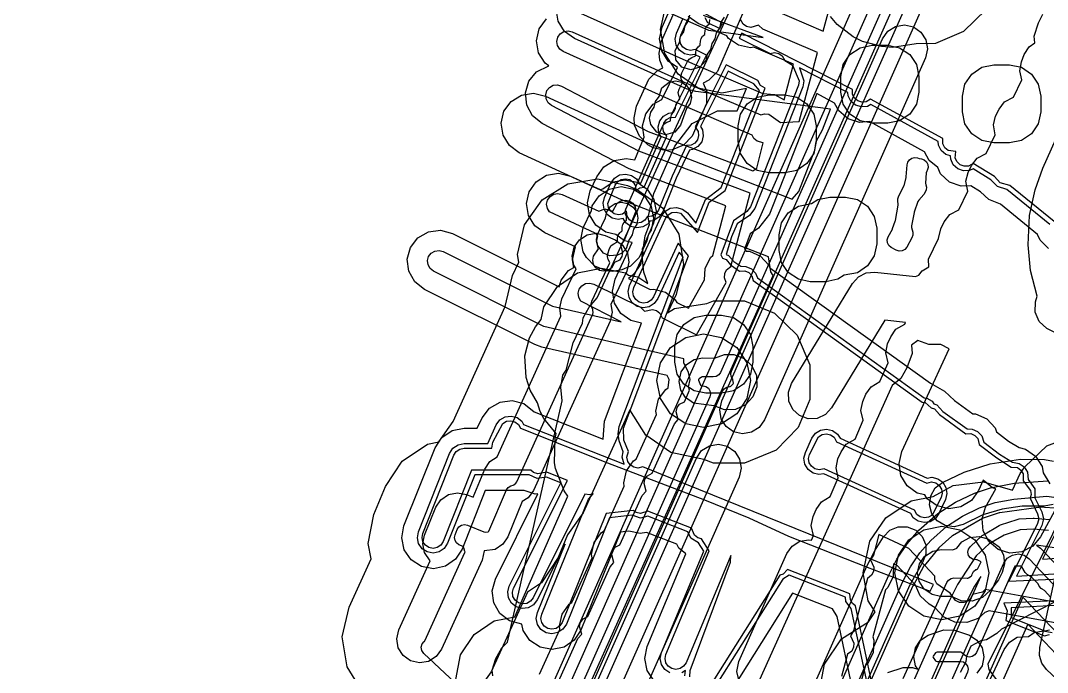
# Model space of a CAD drawing. Header units: metres. Extents: x 3158 to 3711, y 9867 to 11440.
# Drawn here: x 3492.4 to 3558.2, y 11197.4 to 11239.2 of the extents above; entities that cross this region are included whole.
import ezdxf

# ---------------------------------------------------------------- set-up
doc = ezdxf.new("R2010")
doc.units = ezdxf.units.M
for name, color, linetype in [('AI_GREENING_ALLOWED_ZONE', 4, 'Continuous'), ('AI_GREENING_EXCLUSIONS', 1, 'Continuous'), ('AI_GREENING_LAWN', 82, 'Continuous')]:
    doc.layers.add(name, color=color, linetype=linetype)

msp = doc.modelspace()

# ---------------------------------------------------------------- linework, layer by layer
at = {"layer": 'AI_GREENING_ALLOWED_ZONE'}
msp.add_lwpolyline([(3549.153, 11224.674), (3549.029, 11224.528), (3548.858, 11224.439), (3548.667, 11224.421), (3548.483, 11224.477), (3548.169, 11224.643), (3548.017, 11224.767), (3547.924, 11224.94), (3547.905, 11225.135), (3547.962, 11225.322), (3548.236, 11225.83), (3548.25, 11225.863), (3548.421, 11226.333), (3548.432, 11226.373), (3548.613, 11227.351), (3548.614, 11227.435), (3548.587, 11227.605), (3548.586, 11227.756), (3548.631, 11227.901), (3548.987, 11228.636), (3549.003, 11228.68), (3549.122, 11229.124), (3549.13, 11229.173), (3549.176, 11229.942), (3549.221, 11230.12), (3549.326, 11230.27), (3549.479, 11230.372), (3549.658, 11230.412), (3549.839, 11230.384), (3549.959, 11230.343), (3550.091, 11230.324), (3550.273, 11230.262), (3550.418, 11230.134), (3550.504, 11229.962), (3550.519, 11229.769), (3550.459, 11229.586), (3550.438, 11229.547), (3550.407, 11229.442), (3550.366, 11228.768), (3550.379, 11228.673), (3550.384, 11228.658), (3550.412, 11228.506), (3550.391, 11228.353), (3550.356, 11228.232), (3550.248, 11228.04), (3549.92, 11227.674), (3549.871, 11227.591), (3549.634, 11226.92), (3549.624, 11226.883), (3549.467, 11226.029), (3549.469, 11225.929), (3549.539, 11225.625), (3549.546, 11225.442), (3549.487, 11225.268), (3549.153, 11224.674)], close=True, dxfattribs=at)
at = {"layer": 'AI_GREENING_EXCLUSIONS'}
for points in [[(3555.057, 11253.579), (3503.509, 11137.439), (3438.195, 10990.621)], [(3555.97, 11253.172), (3504.422, 11137.032), (3439.109, 10990.216)], [(3462.328, 11052.43), (3511.922, 11163.78), (3521.217, 11184.753), (3520.58, 11184.671), (3519.827, 11184.874), (3519.209, 11185.35), (3518.82, 11186.027), (3518.72, 11186.801), (3518.923, 11187.554), (3520.29, 11190.311), (3520.766, 11190.929), (3521.443, 11191.318), (3522.217, 11191.418), (3522.97, 11191.215), (3523.588, 11190.738), (3523.747, 11190.461), (3550.878, 11251.676)], [(3463.241, 11052.023), (3512.836, 11163.374), (3551.793, 11251.274)], [(3522.647, 11197.203), (3522.614, 11197.564), (3522.845, 11198.31), (3523.231, 11198.988), (3523.584, 11199.355), (3527.093, 11214.811), (3527.01, 11215.707), (3527.142, 11216.476), (3527.336, 11216.784), (3527.797, 11218.529), (3528.392, 11219.79), (3528.433, 11220.15), (3528.811, 11220.833), (3529.334, 11221.421), (3540.915, 11246.539)], [(3522.647, 11197.203), (3522.614, 11197.564), (3522.845, 11198.31), (3523.231, 11198.988), (3523.584, 11199.355), (3527.093, 11214.811), (3527.01, 11215.707), (3527.142, 11216.476), (3527.336, 11216.784), (3527.797, 11218.529), (3528.392, 11219.79), (3528.433, 11220.15), (3528.811, 11220.833), (3529.334, 11221.421), (3540.915, 11246.539)], [(3538.988, 11240.408), (3537.031, 11235.929), (3536.482, 11235.376), (3536.124, 11235.188), (3536.328, 11234.679), (3536.325, 11233.872), (3535.424, 11231.774), (3534.862, 11231.213), (3534.14, 11230.911), (3533.693, 11230.869), (3532.915, 11231.037), (3532.582, 11231.221), (3532.033, 11231.774), (3531.731, 11232.496), (3531.69, 11232.951), (3531.69, 11232.951), (3531.855, 11233.713), (3532.641, 11235.43), (3533.181, 11235.97), (3533.539, 11236.155), (3533.339, 11236.651), (3533.297, 11237.095), (3533.459, 11237.859), (3535.416, 11242.331)], [(3529.525, 11241.691), (3536.462, 11238.57), (3539.965, 11238.108), (3536.137, 11239.512)], [(3540.535, 11239.914), (3543.813, 11238.513), (3544.694, 11241.824)], [(3532.957, 11196.896), (3532.525, 11197.546), (3532.375, 11198.312), (3532.529, 11199.077), (3535.013, 11205.025), (3534.563, 11205.39), (3534.431, 11205.633), (3532.483, 11206.387), (3532.094, 11206.311), (3531.357, 11206.462), (3530.832, 11206.401), (3528.283, 11200.133), (3527.854, 11199.481), (3527.208, 11199.043), (3526.444, 11198.886), (3525.677, 11199.034), (3525.026, 11199.463), (3524.588, 11200.109), (3524.504, 11200.516), (3523.706, 11200.716), (3523.089, 11201.195), (3522.703, 11201.872), (3522.605, 11202.647), (3522.811, 11203.399), (3525.537, 11208.855), (3525.363, 11208.842), (3524.649, 11209.078), (3522.166, 11209.078), (3520.675, 11205.325), (3520.251, 11204.67), (3519.608, 11204.227), (3518.845, 11204.064), (3518.077, 11204.205), (3517.422, 11204.629), (3516.98, 11205.272), (3516.816, 11206.035), (3516.957, 11206.802), (3518.95, 11211.816), (3519.381, 11212.478), (3520.034, 11212.922), (3520.809, 11213.078), (3521.644, 11213.078), (3521.961, 11213.726), (3522.433, 11214.347), (3523.108, 11214.74), (3523.881, 11214.845), (3524.635, 11214.646), (3525.285, 11214.124), (3529.717, 11212.354), (3529.808, 11213.522), (3532.173, 11219.802), (3531.477, 11219.967), (3530.845, 11220.424), (3530.436, 11221.089), (3530.312, 11221.859), (3530.492, 11222.619), (3531.569, 11224.969), (3531.077, 11225.084), (3530.534, 11225.473), (3529.883, 11225.626), (3529.249, 11226.08), (3528.837, 11226.743), (3528.71, 11227.513), (3528.888, 11228.273), (3529.095, 11228.729), (3529.301, 11229.184), (3529.756, 11229.818), (3530.419, 11230.23), (3531.189, 11230.356), (3531.744, 11230.267), (3532.331, 11231.72), (3532.237, 11232.451), (3532.442, 11233.204), (3532.92, 11233.822), (3533.463, 11234.133), (3534.48, 11236.175), (3533.887, 11236.589), (3533.466, 11237.247), (3533.33, 11238.015), (3533.497, 11238.777), (3533.872, 11239.632)], [(3520.271, 11196.971), (3520.575, 11198.554), (3521.443, 11199.851), (3522.74, 11200.719), (3524.06, 11200.981), (3527.447, 11208.717), (3527.226, 11209.055), (3526.671, 11210.479), (3526.605, 11210.845), (3526.632, 11212.41), (3526.7, 11212.722), (3525.909, 11213.699), (3525.677, 11214.135), (3525.51, 11214.692), (3525.035, 11215.498), (3524.776, 11216.311), (3524.703, 11217.707), (3525.004, 11218.868), (3525.38, 11219.572), (3525.75, 11220.025), (3525.913, 11220.848), (3526.781, 11222.145), (3528.078, 11223.013), (3529.609, 11223.317), (3531.14, 11223.013), (3531.339, 11222.879), (3531.942, 11222.76), (3532.569, 11222.34), (3532.327, 11223.069), (3532.219, 11224.115), (3532.394, 11225.402), (3532.682, 11226.124), (3532.602, 11226.596), (3532.95, 11228.117), (3534.309, 11231.151), (3535.408, 11232.596), (3537.033, 11233.407), (3538.302, 11233.413), (3538.899, 11234.835), (3537.314, 11234.531), (3535.79, 11234.867), (3534.51, 11235.761), (3533.67, 11237.076), (3533.397, 11238.613), (3533.733, 11240.137)], [(3523.717, 11185.174), (3540.6, 11222.861), (3540.462, 11223.09), (3540.305, 11224.044), (3530.887, 11227.701), (3524.34, 11230.721), (3523.709, 11231.18), (3523.302, 11231.845), (3523.18, 11232.616), (3523.363, 11233.375), (3523.822, 11234.006), (3524.488, 11234.413), (3525.258, 11234.535), (3526.017, 11234.352), (3532.393, 11231.408), (3541.823, 11227.746), (3542.244, 11228.228), (3543.264, 11230.888), (3543.359, 11231.445), (3543.762, 11232.189), (3544.267, 11233.505), (3535.648, 11234.643), (3535.089, 11234.802), (3527.884, 11238.043), (3527.248, 11238.496), (3526.834, 11239.158), (3526.705, 11239.927)], [(3528.267, 11239.661), (3535.429, 11236.438), (3539.932, 11234.506), (3540.681, 11234.441), (3541.299, 11234.119), (3541.904, 11236.392), (3539.374, 11237.487), (3539.153, 11237.446), (3538.389, 11237.607), (3537.746, 11238.048), (3537.635, 11238.218), (3535.799, 11239.004), (3535.156, 11239.446)], [(3537.465, 11239.397), (3537.258, 11239.094), (3537.169, 11238.708), (3536.962, 11238.405), (3536.874, 11238.019), (3536.666, 11237.716), (3536.578, 11237.329), (3536.37, 11237.027), (3536.282, 11236.64), (3535.911, 11236.197), (3535.324, 11236.023), (3534.749, 11236.205), (3534.37, 11236.678), (3534.319, 11237.276), (3534.595, 11237.784), (3534.677, 11238.162), (3534.891, 11238.473), (3534.891, 11238.473), (3534.973, 11238.851), (3535.187, 11239.162), (3535.269, 11239.54)], [(3536.236, 11239.376), (3536.398, 11239.063), (3537.178, 11238.676), (3537.349, 11239.02), (3535.822, 11239.859)], [(3538.507, 11196.523), (3538.284, 11197.483), (3538.412, 11198.117), (3541.476, 11205.028), (3541.813, 11205.507), (3542.307, 11205.82), (3542.884, 11205.92), (3543.048, 11205.883), (3543.184, 11206.199), (3543.039, 11206.836), (3543.162, 11207.408), (3543.36, 11207.867), (3543.692, 11208.349), (3544.255, 11208.68), (3544.775, 11209.886), (3544.63, 11210.523), (3544.752, 11211.096), (3544.95, 11211.555), (3545.283, 11212.037), (3545.846, 11212.368), (3546.366, 11213.574), (3546.221, 11214.211), (3546.343, 11214.783), (3546.541, 11215.242), (3546.873, 11215.724), (3547.436, 11216.055), (3547.957, 11217.261), (3547.811, 11217.898), (3547.934, 11218.471), (3548.132, 11218.93), (3548.464, 11219.412), (3549.027, 11219.743), (3549.071, 11219.844), (3547.753, 11219.981), (3544.347, 11214.374), (3543.951, 11213.943), (3543.421, 11213.696), (3542.836, 11213.671), (3542.286, 11213.871), (3541.855, 11214.267), (3541.608, 11214.797), (3541.583, 11215.382), (3541.783, 11215.932), (3545.682, 11222.35), (3546.058, 11222.767), (3546.56, 11223.016), (3547.119, 11223.063), (3549.718, 11222.793), (3549.935, 11222.874), (3550.147, 11223.152), (3550.568, 11223.398), (3550.554, 11223.892), (3551.193, 11225.218), (3551.333, 11225.847), (3551.552, 11226.297), (3551.906, 11226.763), (3552.484, 11227.068), (3553.059, 11228.249), (3552.943, 11228.891), (3553.092, 11229.457), (3553.311, 11229.907), (3553.665, 11230.373), (3554.243, 11230.678), (3554.818, 11231.859), (3554.702, 11232.502), (3554.851, 11233.068), (3555.07, 11233.517), (3555.424, 11233.983), (3556.002, 11234.288), (3556.537, 11235.387), (3556.405, 11235.966), (3556.506, 11236.542), (3556.687, 11237.008), (3557.001, 11237.502), (3557.36, 11237.753), (3557.311, 11238.185), (3557.588, 11239.045), (3557.882, 11239.605)], [(3554.247, 11239.899), (3552.801, 11238.484), (3550.995, 11237.728), (3549.77, 11237.705), (3548.245, 11237.474), (3547.569, 11237.52), (3546.332, 11237.854), (3545.725, 11238.156), (3544.709, 11238.938), (3544.264, 11239.449)], [(3525.646, 11197.314), (3526.946, 11200.175), (3526.908, 11200.397), (3527.083, 11201.158), (3527.536, 11201.793), (3527.708, 11201.901), (3529.008, 11204.762), (3528.97, 11204.984), (3529.145, 11205.745), (3529.598, 11206.381), (3529.77, 11206.488), (3531.07, 11209.349), (3531.033, 11209.571), (3531.207, 11210.332), (3531.66, 11210.967), (3531.832, 11211.075), (3533.131, 11213.937), (3533.094, 11214.159), (3533.268, 11214.92), (3533.721, 11215.555), (3533.886, 11215.659), (3533.932, 11216.196), (3533.805, 11216.435), (3525.788, 11218.267), (3525.338, 11218.428), (3518.266, 11221.966), (3517.65, 11222.444), (3517.264, 11223.122), (3517.166, 11223.897), (3517.373, 11224.649), (3517.851, 11225.266), (3518.529, 11225.652), (3519.304, 11225.749), (3520.056, 11225.543), (3526.9, 11222.119), (3527.018, 11222.557), (3527.493, 11223.176), (3527.838, 11223.374), (3527.749, 11223.848), (3527.944, 11224.688), (3525.972, 11225.578), (3525.338, 11226.032), (3524.925, 11226.694), (3524.797, 11227.464), (3524.973, 11228.224), (3525.427, 11228.859), (3526.09, 11229.272), (3526.859, 11229.4), (3527.619, 11229.223), (3529.525, 11228.362), (3529.695, 11228.401), (3530.364, 11228.847), (3531.131, 11228.99), (3531.894, 11228.828), (3532.538, 11228.387), (3532.964, 11227.733), (3533.106, 11226.965), (3532.945, 11226.202), (3532.219, 11224.541), (3532.261, 11224.32), (3532.099, 11223.556), (3531.657, 11222.913), (3531.328, 11222.658), (3532.731, 11221.95), (3532.955, 11221.979), (3533.708, 11221.777), (3534.327, 11221.301), (3534.428, 11221.125), (3535.173, 11220.757), (3536.198, 11222.577), (3536.243, 11223.307), (3536.584, 11224.009), (3536.736, 11224.143), (3537.57, 11227.318), (3531.39, 11229.678), (3525.804, 11232.601), (3525.197, 11233.091), (3524.823, 11233.776), (3524.74, 11234.552), (3524.96, 11235.3), (3525.449, 11235.908), (3526.234, 11236.292), (3525.99, 11236.466), (3525.576, 11237.128), (3525.447, 11237.897), (3525.622, 11238.658), (3526.075, 11239.293)], [(3533.99, 11197.383), (3533.666, 11197.601), (3533.45, 11197.926), (3533.375, 11198.309), (3533.452, 11198.692), (3536.163, 11205.184), (3535.812, 11205.73), (3535.332, 11206.029), (3535.127, 11206.436), (3532.575, 11207.423), (3532.1, 11207.311), (3531.564, 11207.493), (3530.129, 11207.326), (3527.357, 11200.51), (3527.142, 11200.184), (3526.819, 11199.965), (3526.437, 11199.886), (3526.054, 11199.96), (3525.728, 11200.175), (3525.509, 11200.498), (3525.431, 11200.88), (3525.504, 11201.263), (3527.283, 11205.637), (3525.495, 11202.058), (3525.255, 11201.75), (3524.916, 11201.557), (3524.529, 11201.508), (3524.153, 11201.611), (3523.845, 11201.85), (3523.651, 11202.189), (3523.603, 11202.576), (3523.705, 11202.952), (3527.007, 11209.56), (3526.093, 11209.925), (3525.484, 11209.835), (3524.974, 11210.078), (3521.487, 11210.078), (3519.745, 11205.694), (3519.533, 11205.367), (3519.212, 11205.145), (3518.83, 11205.064), (3518.447, 11205.134), (3518.119, 11205.346), (3517.898, 11205.668), (3517.816, 11206.049), (3517.887, 11206.433), (3519.879, 11211.447), (3520.095, 11211.778), (3520.422, 11212), (3520.809, 11212.078), (3522.318, 11212.078), (3522.859, 11213.287), (3523.096, 11213.598), (3523.433, 11213.794), (3523.819, 11213.847), (3524.197, 11213.747), (3524.507, 11213.511), (3524.623, 11213.312), (3531.06, 11210.766), (3530.94, 11211.208), (3531.006, 11211.556), (3530.731, 11212.268), (3530.685, 11212.712), (3530.743, 11213.169), (3534.84, 11224.049), (3534.587, 11224.355), (3533.219, 11221.369), (3532.991, 11221.053), (3532.659, 11220.848), (3532.273, 11220.786), (3531.894, 11220.876), (3531.578, 11221.105), (3531.373, 11221.437), (3531.311, 11221.822), (3531.401, 11222.202), (3533.433, 11226.637), (3533.67, 11226.961), (3534.015, 11227.166), (3534.413, 11227.218), (3534.8, 11227.11), (3535.113, 11226.858), (3535.653, 11226.205), (3536.274, 11227.729), (3537.274, 11228.485), (3539.72, 11234.717), (3539.369, 11235.134), (3537.72, 11235.952), (3535.952, 11232.401), (3536.076, 11232.185), (3536.125, 11231.798), (3536.023, 11231.421), (3535.784, 11231.113), (3535.445, 11230.919), (3535.245, 11230.893), (3534.398, 11229.096), (3533.528, 11226.939), (3533.289, 11226.585), (3532.923, 11226.364), (3532.704, 11226.339), (3532.586, 11226.174), (3532.255, 11225.969), (3531.87, 11225.905), (3531.49, 11225.994), (3531.173, 11226.222), (3531, 11226.501), (3530.676, 11226.447), (3530.296, 11226.536), (3529.979, 11226.764), (3529.773, 11227.095), (3529.71, 11227.48), (3529.799, 11227.86), (3530.212, 11228.771), (3530.439, 11229.088), (3530.771, 11229.293), (3531.156, 11229.357), (3531.536, 11229.268), (3531.853, 11229.04), (3532.026, 11228.761), (3532.126, 11228.778), (3533.432, 11231.738), (3533.284, 11231.995), (3533.235, 11232.382), (3533.337, 11232.759), (3533.576, 11233.067), (3533.915, 11233.261), (3534.162, 11233.293), (3535.928, 11236.84), (3535.565, 11237.02), (3535.309, 11236.975), (3534.928, 11237.058), (3534.608, 11237.282), (3534.398, 11237.61), (3534.329, 11237.995), (3534.413, 11238.376), (3534.815, 11239.292)], [(3535.272, 11197.136), (3535.284, 11197.538), (3537.866, 11204.484), (3537.888, 11204.903), (3535.021, 11198.036), (3534.868, 11197.81), (3534.641, 11197.659), (3534.373, 11197.606), (3534.105, 11197.66), (3533.879, 11197.813), (3533.727, 11198.04), (3533.675, 11198.308), (3533.729, 11198.576), (3536.501, 11205.214), (3536.009, 11205.979), (3535.775, 11206.048), (3535.563, 11206.221), (3535.37, 11206.664), (3532.572, 11207.745), (3532.102, 11207.611), (3531.834, 11207.666), (3531.632, 11207.803), (3529.917, 11207.603), (3527.079, 11200.623), (3526.929, 11200.394), (3526.703, 11200.241), (3526.435, 11200.186), (3526.167, 11200.238), (3525.939, 11200.388), (3525.786, 11200.614), (3525.731, 11200.882), (3525.782, 11201.15), (3528.777, 11208.514), (3529.078, 11208.852), (3528.856, 11208.791), (3528.551, 11208.845), (3525.226, 11202.192), (3525.059, 11201.977), (3524.822, 11201.841), (3524.551, 11201.807), (3524.287, 11201.879), (3524.071, 11202.047), (3523.936, 11202.284), (3523.902, 11202.555), (3523.974, 11202.818), (3527.421, 11209.717), (3526.11, 11210.241), (3525.521, 11210.133), (3525.261, 11210.218), (3525.076, 11210.378), (3521.284, 11210.378), (3519.467, 11205.805), (3519.318, 11205.576), (3519.093, 11205.421), (3518.826, 11205.364), (3518.558, 11205.413), (3518.328, 11205.562), (3518.173, 11205.786), (3518.116, 11206.054), (3518.166, 11206.322), (3520.158, 11211.336), (3520.309, 11211.568), (3520.538, 11211.723), (3520.809, 11211.778), (3522.593, 11211.778), (3522.646, 11212.166), (3523.294, 11213.373), (3523.53, 11213.511), (3523.801, 11213.547), (3524.065, 11213.478), (3524.282, 11213.312), (3524.421, 11213.069), (3530.002, 11210.84), (3536.202, 11208.487), (3539.053, 11207.321), (3541.581, 11206.15), (3546.628, 11204.159), (3550.649, 11202.616), (3550.866, 11203.047), (3532.257, 11210.601), (3531.945, 11210.515), (3531.676, 11210.567), (3531.448, 11210.717), (3531.295, 11210.943), (3531.24, 11211.21), (3531.33, 11211.574), (3531.03, 11212.299), (3531.024, 11213.063), (3535.183, 11224.106), (3534.514, 11224.915), (3532.947, 11221.494), (3532.787, 11221.273), (3532.554, 11221.129), (3532.284, 11221.086), (3532.019, 11221.149), (3531.797, 11221.309), (3531.654, 11221.542), (3531.611, 11221.811), (3531.674, 11222.077), (3533.706, 11226.512), (3533.872, 11226.739), (3534.113, 11226.882), (3534.392, 11226.919), (3534.663, 11226.843), (3535.757, 11225.608), (3536.511, 11227.545), (3537.52, 11228.291), (3540.096, 11234.854), (3539.792, 11235.025), (3539.626, 11235.341), (3537.585, 11236.353), (3535.601, 11232.369), (3535.791, 11232.09), (3535.826, 11231.819), (3535.754, 11231.555), (3535.587, 11231.339), (3535.35, 11231.203), (3535.043, 11231.179), (3534.123, 11229.217), (3533.25, 11227.05), (3533.082, 11226.802), (3532.826, 11226.648), (3532.54, 11226.615), (3532.382, 11226.393), (3532.15, 11226.249), (3531.88, 11226.205), (3531.614, 11226.267), (3531.392, 11226.427), (3531.248, 11226.659), (3531.214, 11226.973), (3530.955, 11226.791), (3530.686, 11226.747), (3530.42, 11226.809), (3530.198, 11226.969), (3530.054, 11227.201), (3530.01, 11227.47), (3530.485, 11228.647), (3530.644, 11228.869), (3530.876, 11229.013), (3531.146, 11229.057), (3531.412, 11228.995), (3531.634, 11228.835), (3531.778, 11228.603), (3531.812, 11228.289), (3532.07, 11228.471), (3532.337, 11228.514), (3533.784, 11231.792), (3533.569, 11232.09), (3533.534, 11232.361), (3533.606, 11232.625), (3533.773, 11232.841), (3534.01, 11232.977), (3534.348, 11232.993), (3536.331, 11236.975), (3535.604, 11237.335), (3535.315, 11237.274), (3535.048, 11237.333), (3534.824, 11237.489), (3534.677, 11237.72), (3534.629, 11237.989), (3534.688, 11238.255), (3535.09, 11239.172), (3535.246, 11239.396)], [(3526.668, 11196.417), (3528.094, 11199.59), (3528.338, 11199.866), (3528.208, 11200.358), (3528.269, 11200.624), (3528.427, 11200.847), (3528.73, 11201.004), (3530.157, 11204.177), (3530.4, 11204.453), (3530.27, 11204.946), (3530.331, 11205.212), (3530.49, 11205.434), (3530.792, 11205.591), (3532.219, 11208.765), (3532.462, 11209.04), (3532.332, 11209.533), (3532.393, 11209.799), (3532.552, 11210.022), (3532.854, 11210.178), (3534.28, 11213.352), (3534.523, 11213.628), (3534.393, 11214.121), (3534.454, 11214.387), (3534.613, 11214.609), (3534.915, 11214.766), (3535.242, 11215.494), (3535.171, 11215.717), (3535.292, 11216.178), (3535.179, 11216.628), (3534.875, 11217.262), (3534.884, 11217.522), (3525.92, 11219.59), (3518.848, 11223.128), (3518.632, 11223.296), (3518.497, 11223.533), (3518.463, 11223.804), (3518.535, 11224.068), (3518.703, 11224.283), (3518.94, 11224.419), (3519.211, 11224.453), (3519.475, 11224.38), (3526.471, 11220.88), (3530.859, 11219.878), (3528.284, 11221.21), (3528.148, 11221.446), (3528.112, 11221.717), (3528.183, 11221.981), (3528.35, 11222.198), (3528.586, 11222.334), (3528.857, 11222.369), (3529.121, 11222.298), (3532.105, 11220.824), (3532.372, 11220.57), (3532.869, 11220.682), (3533.132, 11220.611), (3533.349, 11220.445), (3533.495, 11220.137), (3535.702, 11219.046), (3537.595, 11222.407), (3537.484, 11222.704), (3537.5, 11222.977), (3537.62, 11223.222), (3537.892, 11223.427), (3539.124, 11228.119), (3531.993, 11230.83), (3526.407, 11233.753), (3526.194, 11233.924), (3526.064, 11234.164), (3526.034, 11234.436), (3526.111, 11234.698), (3526.283, 11234.91), (3526.523, 11235.041), (3526.794, 11235.07), (3527.056, 11234.993), (3532.605, 11232.09), (3539.299, 11229.55), (3539.548, 11229.734), (3539.972, 11231.348), (3539.572, 11231.456), (3539.368, 11231.637), (3539.26, 11231.856), (3534.337, 11233.968), (3527.159, 11237.199), (3526.936, 11237.357), (3526.791, 11237.589), (3526.746, 11237.858), (3526.808, 11238.124), (3526.966, 11238.347), (3527.198, 11238.492), (3527.467, 11238.537), (3527.733, 11238.476), (3534.906, 11235.248), (3539.812, 11233.143), (3540.045, 11233.216), (3540.317, 11233.193), (3541.078, 11232.651), (3542.273, 11232.72), (3543.45, 11237.147), (3539.938, 11238.646), (3539.658, 11238.885), (3539.168, 11238.746), (3538.901, 11238.802), (3538.676, 11238.957), (3538.513, 11239.256)], [(3558.594, 11226.306), (3555.749, 11228.61), (3555.137, 11228.798), (3554.783, 11229.196), (3553.402, 11230.033), (3553.107, 11229.867), (3552.835, 11229.855), (3552.578, 11229.948), (3552.376, 11230.132), (3552.261, 11230.38), (3552.305, 11230.808), (3551.812, 11230.869), (3551.603, 11231.044), (3551.476, 11231.286), (3551.473, 11231.625), (3546.839, 11234.158), (3546.553, 11233.979), (3546.281, 11233.954), (3546.02, 11234.036), (3545.811, 11234.211), (3545.684, 11234.453), (3545.675, 11234.773), (3538.599, 11238.39), (3538.432, 11238.054), (3540.409, 11237.074), (3540.693, 11237.134), (3540.961, 11237.078), (3541.186, 11236.924), (3541.347, 11236.63), (3541.836, 11236.338), (3542.262, 11235.318), (3542.214, 11235.051), (3539.157, 11227.261), (3538.907, 11226.944), (3538.057, 11226.347), (3537.24, 11224.179), (3537.362, 11223.959), (3537.582, 11223.884), (3537.869, 11223.538), (3538.455, 11223.134), (3538.79, 11223.148), (3539.039, 11223.035), (3539.225, 11222.835), (3539.319, 11222.525), (3550.137, 11214.737), (3550.341, 11214.708), (3550.717, 11214.382), (3550.939, 11214.31), (3551.245, 11213.94), (3552.948, 11212.714), (3553.271, 11212.723), (3553.52, 11212.61), (3553.706, 11212.41), (3553.797, 11212.017), (3554.932, 11211.165), (3555.848, 11210.579), (3556.241, 11210.54), (3556.464, 11210.382), (3556.609, 11210.151), (3556.613, 11209.696), (3557.082, 11209.082), (3557.118, 11208.811), (3557.055, 11208.575), (3557.539, 11207.574), (3557.609, 11207.265), (3557.535, 11206.957), (3555.688, 11203.261), (3558.979, 11203.419)], [(3558.323, 11226.117), (3555.565, 11228.371), (3554.969, 11228.549), (3554.552, 11228.985), (3553.405, 11229.681), (3553.179, 11229.575), (3552.789, 11229.558), (3552.422, 11229.691), (3552.135, 11229.955), (3551.97, 11230.308), (3551.96, 11230.514), (3551.668, 11230.606), (3551.369, 11230.856), (3551.188, 11231.202), (3551.166, 11231.45), (3546.858, 11233.806), (3546.637, 11233.691), (3546.249, 11233.656), (3545.876, 11233.773), (3545.577, 11234.023), (3545.396, 11234.369), (3545.377, 11234.588), (3542.28, 11236.168), (3542.562, 11235.322), (3542.493, 11234.941), (3539.436, 11227.151), (3539.08, 11226.698), (3538.305, 11226.154), (3537.943, 11225.335), (3537.585, 11224.193), (3537.732, 11224.143), (3538.093, 11223.748), (3538.522, 11223.452), (3538.859, 11223.44), (3539.214, 11223.279), (3539.48, 11222.993), (3539.59, 11222.7), (3550.263, 11215.016), (3550.441, 11214.991), (3550.777, 11214.792), (3550.896, 11214.633), (3551.085, 11214.572), (3551.469, 11214.148), (3553.027, 11213.026), (3553.34, 11213.015), (3553.695, 11212.854), (3553.961, 11212.568), (3554.097, 11212.174), (3555.104, 11211.411), (3555.934, 11210.892), (3556.363, 11210.814), (3556.682, 11210.588), (3556.89, 11210.258), (3556.935, 11209.785), (3557.366, 11209.179), (3557.37, 11208.614), (3557.809, 11207.705), (3557.909, 11207.263), (3557.803, 11206.823), (3556.186, 11203.586), (3559.595, 11203.789)], [(3558.235, 11224.586), (3557.695, 11225.126), (3557.53, 11225.472), (3555.151, 11227.414), (3554.41, 11227.72), (3553.883, 11228.221), (3553.263, 11228.597), (3552.637, 11228.57), (3551.904, 11228.836), (3551.328, 11229.363), (3551.138, 11229.771), (3550.59, 11230.229), (3550.3, 11230.784), (3546.765, 11232.717), (3546.141, 11232.662), (3545.397, 11232.895), (3544.798, 11233.396), (3544.538, 11233.893), (3543.4, 11234.514), (3540.367, 11226.786), (3539.654, 11225.879), (3539.132, 11225.513), (3538.766, 11224.541), (3538.879, 11224.421), (3539.088, 11224.414), (3539.799, 11224.09), (3540.331, 11223.519), (3540.392, 11223.354), (3550.681, 11215.947), (3551.573, 11215.444), (3552.216, 11214.843), (3553.393, 11213.995), (3553.569, 11213.989), (3554.28, 11213.665), (3554.812, 11213.094), (3554.913, 11212.824), (3555.676, 11212.231), (3556.347, 11211.823), (3556.771, 11211.727), (3557.407, 11211.276), (3557.823, 11210.616), (3557.893, 11210.21), (3558.313, 11209.502)], [(3558.592, 11219.214), (3558.134, 11219.466), (3557.639, 11219.903), (3557.38, 11220.51), (3557.407, 11221.17), (3557.505, 11221.536), (3557.091, 11223.181), (3556.927, 11224.825), (3557.028, 11226.7), (3557.377, 11228.342), (3557.881, 11229.736), (3559.256, 11232.819)], [(3514.339, 11196.114), (3513.311, 11197.773), (3512.997, 11199.698), (3513.443, 11201.597), (3514.85, 11204.689), (3514.664, 11205.674), (3515.037, 11207.545), (3515.767, 11209.327), (3516.845, 11210.953), (3518.463, 11212.043), (3519.18, 11212.188), (3520.11, 11213.488), (3523.445, 11220.863), (3523.906, 11222.85), (3524.314, 11223.716), (3524.232, 11224.202), (3524.668, 11226.104), (3525.798, 11227.694), (3527.451, 11228.73), (3529.375, 11229.055), (3531.276, 11228.619), (3531.276, 11228.619), (3531.914, 11228.333), (3533.52, 11227.185), (3534.556, 11225.506), (3534.862, 11223.556), (3534.39, 11221.64), (3533.837, 11220.466), (3534.291, 11220.736), (3536.345, 11221.063), (3536.791, 11221.224), (3538.77, 11221.224), (3540.693, 11220.445), (3542.139, 11219.03), (3542.958, 11217.129), (3542.958, 11214.917), (3542.203, 11213.111), (3540.788, 11211.665), (3538.77, 11210.822), (3536.791, 11210.822), (3536.151, 11211.064), (3534.046, 11211.501), (3532.453, 11212.627), (3531.43, 11214.25), (3528.44, 11207.638), (3527.437, 11206.237), (3526.843, 11204.788), (3525.765, 11203.162), (3524.867, 11202.556), (3522.545, 11197.455), (3521.406, 11195.871)], [(3568.857, 11227.156), (3554.344, 11197.949), (3554.421, 11197.605), (3560.193, 11189.702)], [(3561.232, 11212.533), (3557.722, 11206.097), (3557.222, 11205.498), (3556.531, 11205.136), (3555.754, 11205.066), (3555.009, 11205.299), (3554.41, 11205.799), (3554.048, 11206.49), (3553.977, 11207.267), (3554.21, 11208.012), (3554.853, 11209.192), (3554.655, 11209.251), (3554.059, 11209.737), (3553.752, 11209.071), (3553.294, 11208.439), (3552.629, 11208.031), (3551.858, 11207.909), (3551.099, 11208.09), (3550.468, 11208.549), (3550.318, 11208.793), (3549.823, 11208.911), (3549.192, 11209.369), (3548.783, 11210.034), (3548.661, 11210.805), (3548.842, 11211.564), (3551.874, 11218.155), (3551.337, 11218.44), (3550.563, 11218.44), (3549.866, 11218.69), (3549.469, 11218.381), (3549.5, 11217.861), (3549.159, 11216.933), (3548.781, 11216.25), (3548.217, 11215.801), (3526.562, 11167.697)], [(3543.516, 11196.027), (3543.897, 11197.94), (3544.98, 11199.563), (3546.705, 11200.667), (3547.125, 11201.295), (3546.687, 11202.001), (3546.355, 11203.792), (3546.788, 11205.827), (3547.82, 11207.327), (3549.442, 11208.411), (3550.859, 11208.693), (3552.14, 11209.403), (3554.079, 11209.623), (3555.939, 11209.09), (3556.421, 11210.173), (3556.715, 11210.589), (3558.13, 11211.932), (3559.947, 11212.63)], [(3512.394, 11158.689), (3535.682, 11211.155), (3536.019, 11211.633), (3536.514, 11211.946), (3537.091, 11212.046), (3537.662, 11211.917), (3538.14, 11211.58), (3538.453, 11211.085), (3538.553, 11210.509), (3538.424, 11209.938), (3515.017, 11157.203)], [(3558.531, 11208.176), (3557.957, 11208.066), (3556.543, 11208.074), (3555.267, 11207.886), (3554.034, 11207.507), (3554.034, 11207.507), (3552.762, 11206.891), (3552.195, 11206.744), (3551.615, 11206.824), (3551.111, 11207.121), (3550.758, 11207.587), (3550.61, 11208.154), (3550.691, 11208.734), (3550.987, 11209.238), (3551.454, 11209.591), (3552.829, 11210.257), (3554.494, 11210.787), (3556.447, 11211.075), (3557.975, 11211.066), (3558.548, 11210.948)], [(3500.266, 11101.19), (3524.852, 11156.44), (3534.84, 11173.997), (3548, 11203.656), (3548.52, 11204.667), (3549.187, 11205.66), (3549.933, 11206.527), (3551.154, 11207.606), (3552.283, 11208.337), (3553.496, 11208.908), (3554.514, 11209.245), (3556.028, 11209.535), (3558.185, 11209.705)], [(3500.944, 11100.256), (3525.766, 11156.034), (3535.734, 11173.546), (3548.914, 11203.25), (3549.394, 11204.181), (3549.997, 11205.073), (3550.692, 11205.875), (3551.709, 11206.774), (3552.722, 11207.438), (3553.81, 11207.959), (3554.828, 11208.296), (3556.017, 11208.528), (3558.128, 11208.707), (3559.627, 11208.503)], [(3571.023, 11208.237), (3555.225, 11200.19), (3554.918, 11199.905), (3554.254, 11199.495), (3553.894, 11199.437), (3553.268, 11199.106), (3552.979, 11198.462), (3552.945, 11198.1), (3552.579, 11197.411)], [(3571.023, 11208.237), (3555.225, 11200.19), (3554.918, 11199.905), (3554.254, 11199.495), (3553.894, 11199.437), (3553.268, 11199.106), (3552.979, 11198.462), (3552.945, 11198.1), (3552.579, 11197.411)], [(3539.586, 11188.391), (3546.629, 11204.264), (3547.127, 11205.255), (3547.659, 11206.106), (3548.069, 11206.524), (3548.608, 11206.752), (3549.193, 11206.757), (3549.736, 11206.537), (3550.153, 11206.126), (3550.381, 11205.587), (3550.386, 11205.002), (3550.166, 11204.46), (3549.364, 11203.031), (3542.319, 11187.155)], [(3558.233, 11206.512), (3557.267, 11206.596), (3556.417, 11206.549), (3555.406, 11206.213), (3554.444, 11205.65), (3553.612, 11204.891), (3552.413, 11203.051), (3551.834, 11201.892), (3534.631, 11163.229), (3531.018, 11158.137), (3526.56, 11152.096), (3526.272, 11151.833), (3526.051, 11151.754), (3522.644, 11144.093), (3522.579, 11143.683), (3521.677, 11141.422), (3508.024, 11110.765)], [(3564.032, 11200.936), (3554.185, 11202.732), (3554.006, 11202.566), (3553.373, 11202.413), (3553.263, 11202.175), (3553.063, 11201.99), (3552.806, 11201.896), (3552.533, 11201.907), (3552.285, 11202.022), (3551.927, 11202.506), (3551.074, 11203.093), (3550.96, 11203.341), (3550.951, 11203.585), (3549.3, 11205.364), (3547.372, 11206.246), (3547.027, 11204.934), (3546.833, 11204.622), (3547.043, 11204.158), (3547.026, 11203.885), (3546.906, 11203.639), (3546.634, 11203.435), (3545.753, 11200.078), (3545.558, 11199.766), (3545.768, 11199.302), (3545.751, 11199.029), (3545.632, 11198.783), (3545.359, 11198.579), (3544.979, 11197.164)], [(3558.698, 11206.376), (3557.843, 11204.666), (3559.41, 11204.772)], [(3558.757, 11205.374), (3557.464, 11205.575), (3557.73, 11205.389), (3563.898, 11198.868)], [(3563.006, 11193.023), (3558.117, 11197.6), (3557.808, 11198.01), (3557.655, 11198.501), (3557.676, 11199.014), (3559.174, 11205.902)], [(3529.971, 11147.262), (3555.369, 11204.414), (3555.594, 11204.733), (3555.924, 11204.941), (3556.308, 11205.008), (3556.687, 11204.923), (3557.007, 11204.698), (3563.186, 11198.16)], [(3547.056, 11196.126), (3545.877, 11201.683), (3545.683, 11201.831), (3545.545, 11202.067), (3545.516, 11202.447), (3541.529, 11204.021), (3541.252, 11203.72), (3541.019, 11203.648), (3536.222, 11196.017)], [(3562.864, 11199.827), (3554.434, 11201.365), (3554.154, 11201.262), (3553.74, 11200.881), (3553.008, 11200.611), (3552.228, 11200.643), (3551.52, 11200.971), (3550.98, 11201.562), (3550.593, 11201.8), (3550.021, 11202.331), (3549.708, 11203.014), (3548.524, 11204.289), (3548.313, 11204.386), (3548.283, 11203.555), (3547.942, 11202.853), (3547.79, 11202.719), (3546.982, 11199.691), (3547.056, 11199.478), (3547.009, 11198.699), (3546.667, 11197.997), (3546.515, 11197.863), (3546.172, 11196.648)], [(3529.057, 11147.668), (3553.894, 11203.557), (3553.502, 11202.941), (3552.744, 11201.475), (3535.543, 11162.819)], [(3546.742, 11196.159), (3545.605, 11201.52), (3545.262, 11201.97), (3545.225, 11202.239), (3541.636, 11203.656), (3541.218, 11203.401), (3536.492, 11195.882)], [(3561.624, 11196.961), (3556.594, 11202.233), (3532.082, 11147.087)], [(3545.697, 11196.269), (3544.694, 11200.995), (3544.408, 11201.487), (3541.834, 11202.503), (3537.39, 11195.432)], [(3559.094, 11202.023), (3555.38, 11201.845), (3555.589, 11201.362), (3555.496, 11200.75), (3557.989, 11199.751), (3558.301, 11199.838)], [(3559.109, 11201.723), (3555.834, 11201.566), (3555.844, 11200.933), (3557.991, 11200.073), (3558.297, 11200.138)], [(3560.9, 11196.271), (3556.914, 11200.503), (3543.908, 11171.233)], [(3547.942, 11197.413), (3548.936, 11197.743), (3549.53, 11197.743), (3549.864, 11197.625), (3549.716, 11197.846), (3549.716, 11197.846), (3549.602, 11198.42), (3549.716, 11198.994), (3550.041, 11199.481), (3550.528, 11199.806), (3551.522, 11200.136), (3552.213, 11200.117), (3553.167, 11199.806), (3553.654, 11199.481), (3553.979, 11198.994), (3554.093, 11198.42), (3553.979, 11197.846), (3553.654, 11197.359)], [(3551.499, 11190.499), (3555.387, 11198.888), (3555.732, 11199.361), (3556.232, 11199.666), (3556.949, 11199.723), (3557.316, 11199.972), (3557.892, 11200.09), (3558.469, 11199.977)], [(3534.955, 11197.196), (3534.986, 11197.535), (3534.755, 11197.381)]]:
    msp.add_lwpolyline(points, dxfattribs=at)
for points in [[(3537.305, 11214.811), (3547.608, 11238.026), (3547.945, 11238.504), (3548.44, 11238.817), (3549.016, 11238.917), (3549.587, 11238.789), (3550.066, 11238.451), (3550.379, 11237.957), (3550.478, 11237.38), (3550.35, 11236.809), (3540.047, 11213.594), (3539.71, 11213.115), (3539.215, 11212.803), (3538.638, 11212.703), (3538.067, 11212.831), (3537.589, 11213.168), (3537.276, 11213.663), (3537.176, 11214.24), (3537.305, 11214.811)], [(3549.35, 11237.018), (3549.784, 11236.369), (3549.936, 11235.604), (3549.936, 11234.604), (3549.784, 11233.839), (3549.35, 11233.19), (3548.701, 11232.756), (3547.936, 11232.604), (3546.936, 11232.604), (3546.171, 11232.756), (3545.522, 11233.19), (3545.088, 11233.839), (3544.936, 11234.604), (3544.936, 11235.604), (3545.088, 11236.369), (3545.522, 11237.018), (3546.171, 11237.452), (3546.936, 11237.604), (3547.936, 11237.604), (3548.701, 11237.452), (3549.35, 11237.018)], [(3556.499, 11236.194), (3557.148, 11235.76), (3557.582, 11235.111), (3557.734, 11234.346), (3557.734, 11233.346), (3557.582, 11232.581), (3557.148, 11231.932), (3556.499, 11231.498), (3555.734, 11231.346), (3554.734, 11231.346), (3553.969, 11231.498), (3553.32, 11231.932), (3552.886, 11232.581), (3552.734, 11233.346), (3552.734, 11234.346), (3552.886, 11235.111), (3553.32, 11235.76), (3553.969, 11236.194), (3554.734, 11236.346), (3555.734, 11236.346), (3556.499, 11236.194)], [(3533.291, 11234.32), (3533.47, 11234.871), (3533.945, 11235.25), (3534.342, 11235.323), (3534.743, 11235.236), (3535.076, 11235.004), (3535.296, 11234.66), (3535.366, 11234.265), (3535.283, 11233.883), (3535.062, 11233.554), (3534.673, 11232.481), (3534.303, 11232.042), (3533.711, 11231.869), (3533.154, 11232.042), (3532.761, 11232.529), (3532.689, 11232.933), (3532.772, 11233.314), (3532.991, 11233.633), (3533.072, 11234.002), (3533.291, 11234.32)], [(3542.115, 11234.284), (3542.764, 11233.85), (3543.198, 11233.201), (3543.35, 11232.436), (3543.35, 11231.436), (3543.198, 11230.671), (3542.764, 11230.022), (3542.115, 11229.588), (3541.35, 11229.436), (3540.35, 11229.436), (3539.585, 11229.588), (3538.936, 11230.022), (3538.502, 11230.671), (3538.35, 11231.436), (3538.35, 11232.436), (3538.502, 11233.201), (3538.936, 11233.85), (3539.585, 11234.284), (3540.35, 11234.436), (3541.35, 11234.436), (3542.115, 11234.284)], [(3528.44, 11225.916), (3528.957, 11227.011), (3529.019, 11227.31), (3529.453, 11227.958), (3530.109, 11228.394), (3530.874, 11228.546), (3531.662, 11228.384), (3532.353, 11227.932), (3532.786, 11227.283), (3532.937, 11226.518), (3532.784, 11225.752), (3532.615, 11225.492), (3532.501, 11225.069), (3532.022, 11224.009), (3531.473, 11223.456), (3530.916, 11223.22), (3530.326, 11223.103), (3529.931, 11223.142), (3529.181, 11223.456), (3528.64, 11223.996), (3528.441, 11224.365), (3528.287, 11225.151), (3528.44, 11225.916)], [(3526.286, 11226.922), (3526.141, 11227.154), (3526.096, 11227.423), (3526.158, 11227.689), (3526.317, 11227.911), (3526.549, 11228.056), (3526.818, 11228.1), (3527.084, 11228.039), (3529.438, 11226.975), (3529.83, 11227.124), (3530.342, 11226.984), (3530.618, 11227.491), (3530.847, 11227.64), (3531.115, 11227.69), (3531.382, 11227.633), (3531.608, 11227.479), (3531.756, 11227.25), (3531.806, 11226.981), (3531.06, 11225.106), (3530.822, 11224.826), (3530.961, 11224.336), (3530.904, 11224.068), (3530.75, 11223.843), (3530.45, 11223.681), (3530.238, 11223.323), (3530.009, 11223.174), (3529.741, 11223.124), (3529.473, 11223.18), (3529.248, 11223.335), (3529.099, 11223.564), (3529.049, 11223.832), (3529.106, 11224.1), (3529.421, 11224.559), (3529.282, 11225.049), (3529.379, 11225.374), (3529.207, 11225.557), (3526.286, 11226.922)], [(3547.08, 11226.644), (3547.232, 11225.879), (3547.232, 11224.879), (3547.08, 11224.114), (3546.646, 11223.465), (3545.997, 11223.031), (3545.153, 11222.879), (3544.747, 11222.608), (3543.982, 11222.456), (3542.982, 11222.456), (3542.217, 11222.608), (3541.568, 11223.042), (3541.134, 11223.691), (3540.982, 11224.456), (3540.982, 11225.456), (3541.134, 11226.221), (3541.568, 11226.87), (3542.217, 11227.304), (3543.061, 11227.456), (3543.467, 11227.727), (3544.232, 11227.879), (3545.232, 11227.879), (3545.997, 11227.727), (3546.646, 11227.293), (3547.08, 11226.644)], [(3530.159, 11227.251), (3530.484, 11227.467), (3530.873, 11227.546), (3531.279, 11227.46), (3531.645, 11227.226), (3531.861, 11226.901), (3531.937, 11226.518), (3531.861, 11226.136), (3531.649, 11225.812), (3531.577, 11225.452), (3531.361, 11225.119), (3531.193, 11224.568), (3530.914, 11224.285), (3530.63, 11224.163), (3530.129, 11224.123), (3529.74, 11224.285), (3529.366, 11224.747), (3529.287, 11225.15), (3529.364, 11225.533), (3529.865, 11226.548), (3529.942, 11226.926), (3530.159, 11227.251)], [(3527.73, 11224.1), (3527.861, 11224.671), (3528.2, 11225.148), (3528.696, 11225.459), (3529.273, 11225.556), (3529.844, 11225.425), (3530.481, 11225.14), (3530.963, 11224.795), (3531.274, 11224.291), (3531.366, 11223.707), (3531.224, 11223.132), (3530.213, 11220.986), (3530.292, 11220.506), (3530.16, 11219.936), (3525.251, 11209.081), (3524.91, 11208.605), (3524.527, 11208.366), (3523.604, 11206.115), (3523.281, 11205.627), (3522.796, 11205.3), (3522.084, 11205.211), (3521.955, 11204.609), (3519.359, 11198.905), (3519.017, 11198.429), (3518.52, 11198.121), (3517.942, 11198.027), (3517.372, 11198.161), (3516.897, 11198.502), (3516.589, 11199), (3516.495, 11199.578), (3516.629, 11200.147), (3518.641, 11204.569), (3518.27, 11205.094), (3518.164, 11205.657), (3518.276, 11206.218), (3519.006, 11207.999), (3519.329, 11208.487), (3519.814, 11208.814), (3520.388, 11208.931), (3520.962, 11208.819), (3521.397, 11208.641), (3522.131, 11210.432), (3522.464, 11210.93), (3522.933, 11211.236), (3527.012, 11220.257), (3526.93, 11220.785), (3527.072, 11221.358), (3527.979, 11223.283), (3527.828, 11223.523), (3527.73, 11224.1)], [(3538.712, 11219.717), (3539.146, 11219.068), (3539.298, 11218.303), (3539.298, 11217.303), (3539.146, 11216.538), (3538.712, 11215.889), (3538.063, 11215.455), (3537.298, 11215.303), (3536.298, 11215.303), (3535.533, 11215.455), (3534.884, 11215.889), (3534.45, 11216.538), (3534.298, 11217.303), (3534.298, 11218.303), (3534.45, 11219.068), (3534.884, 11219.717), (3535.533, 11220.151), (3536.298, 11220.303), (3537.298, 11220.303), (3538.063, 11220.151), (3538.712, 11219.717)], [(3536.148, 11213.117), (3535, 11213.345), (3534.027, 11213.995), (3533.377, 11214.969), (3533.148, 11216.117), (3533.377, 11217.265), (3534.027, 11218.238), (3535, 11218.888), (3536.148, 11219.117), (3537.296, 11218.888), (3538.27, 11218.238), (3538.92, 11217.265), (3539.148, 11216.117), (3538.92, 11214.969), (3538.27, 11213.995), (3537.296, 11213.345), (3536.148, 11213.117)], [(3535.544, 11217.469), (3536.081, 11217.568), (3536.838, 11217.549), (3537.484, 11217.793), (3538.078, 11217.793), (3538.736, 11217.543), (3539.237, 11217.074), (3539.527, 11216.437), (3539.551, 11215.726), (3539.301, 11215.068), (3538.831, 11214.567), (3538.194, 11214.276), (3537.484, 11214.253), (3536.825, 11214.503), (3535.507, 11214.682), (3534.993, 11215.036), (3534.695, 11215.494), (3534.581, 11216.068), (3534.711, 11216.679), (3535.049, 11217.156), (3535.544, 11217.469)], [(3544.404, 11212.919), (3544.72, 11212.69), (3544.884, 11212.424), (3550.454, 11209.872), (3550.763, 11209.922), (3551.143, 11209.832), (3551.459, 11209.603), (3551.664, 11209.271), (3551.726, 11208.886), (3551.636, 11208.506), (3551.219, 11207.597), (3550.991, 11207.281), (3550.658, 11207.076), (3550.273, 11207.014), (3549.893, 11207.104), (3549.577, 11207.333), (3549.413, 11207.599), (3543.843, 11210.151), (3543.534, 11210.101), (3543.154, 11210.191), (3542.838, 11210.42), (3542.634, 11210.752), (3542.572, 11211.137), (3542.662, 11211.517), (3543.078, 11212.426), (3543.307, 11212.742), (3543.639, 11212.947), (3544.024, 11213.009), (3544.404, 11212.919)], [(3544.013, 11212.709), (3544.279, 11212.646), (3544.5, 11212.486), (3544.652, 11212.2), (3550.437, 11209.55), (3550.752, 11209.622), (3551.018, 11209.559), (3551.239, 11209.399), (3551.383, 11209.166), (3551.426, 11208.897), (3551.363, 11208.631), (3550.786, 11207.5), (3550.554, 11207.357), (3550.284, 11207.314), (3550.018, 11207.377), (3549.797, 11207.537), (3549.645, 11207.823), (3543.861, 11210.473), (3543.545, 11210.401), (3543.279, 11210.464), (3543.058, 11210.624), (3542.915, 11210.856), (3542.871, 11211.126), (3542.935, 11211.392), (3543.511, 11212.522), (3543.744, 11212.666), (3544.013, 11212.709)], [(3553.525, 11201.671), (3552.552, 11201.02), (3551.404, 11200.792), (3550.255, 11201.02), (3549.282, 11201.671), (3548.632, 11202.644), (3548.404, 11203.792), (3548.632, 11204.94), (3549.282, 11205.913), (3550.255, 11206.563), (3551.404, 11206.792), (3552.552, 11206.563), (3553.525, 11205.913), (3554.175, 11204.94), (3554.404, 11203.792), (3554.175, 11202.644), (3553.525, 11201.671)], [(3550.295, 11204.853), (3550.818, 11205.192), (3551.355, 11205.292), (3552.112, 11205.272), (3552.373, 11205.382), (3552.695, 11205.786), (3553.207, 11206.069), (3553.788, 11206.136), (3554.351, 11205.974), (3555.075, 11205.472), (3555.359, 11204.96), (3555.425, 11204.379), (3555.263, 11203.816), (3555.027, 11203.356), (3554.51, 11202.696), (3554.01, 11202.227), (3553.351, 11201.977), (3552.641, 11202), (3552.03, 11202.274), (3551.316, 11202.292), (3550.781, 11202.406), (3550.267, 11202.76), (3549.955, 11203.255), (3549.855, 11203.792), (3549.969, 11204.366), (3550.295, 11204.853)]]:
    msp.add_lwpolyline(points, close=True, dxfattribs=at)
at = {"layer": 'AI_GREENING_LAWN'}
for points in [[(3476.848, 11079.256), (3537.359, 11215.436), (3537.468, 11215.592), (3537.626, 11215.696), (3537.812, 11215.733), (3537.816, 11215.733), (3537.857, 11215.741), (3537.894, 11215.763), (3538.026, 11215.879), (3538.05, 11215.909), (3538.052, 11215.947), (3538.023, 11216.165), (3538.011, 11216.204), (3537.992, 11216.23), (3537.913, 11216.387), (3537.893, 11216.562), (3537.935, 11216.732), (3549.275, 11242.273)], [(3548.303, 11241.593), (3537.238, 11216.646), (3537.125, 11216.487), (3536.96, 11216.383), (3536.768, 11216.349), (3536.093, 11216.366), (3536.054, 11216.36), (3536.019, 11216.343), (3535.852, 11216.223), (3535.82, 11216.186), (3535.828, 11216.139), (3535.949, 11215.835), (3535.972, 11215.799), (3536.014, 11215.789), (3536.111, 11215.784), (3536.298, 11215.737), (3536.454, 11215.624), (3536.555, 11215.459), (3536.587, 11215.269), (3536.544, 11215.081), (3383.583, 10871.016)], [(3522.903, 11194.261), (3518.219, 11198.64), (3518.097, 11198.818), (3518.061, 11199.031), (3518.119, 11199.24), (3518.259, 11199.404), (3518.262, 11199.406), (3518.284, 11199.439), (3520.856, 11205.094), (3520.867, 11205.134), (3520.863, 11205.175), (3520.802, 11205.403), (3520.779, 11205.448), (3520.739, 11205.479), (3520.481, 11205.601), (3520.328, 11205.712), (3520.228, 11205.872), (3520.194, 11206.058), (3520.231, 11206.243), (3520.368, 11206.577), (3520.476, 11206.74), (3520.638, 11206.849), (3520.829, 11206.888), (3521.02, 11206.85), (3522.068, 11206.422), (3522.198, 11206.407), (3522.342, 11206.429), (3522.379, 11206.441), (3522.401, 11206.474), (3523.532, 11209.119), (3523.637, 11209.274), (3523.791, 11209.38), (3523.949, 11209.416), (3524.004, 11209.445), (3524.115, 11209.539), (3524.18, 11209.626), (3529.044, 11220.38), (3529.066, 11220.486), (3529.063, 11220.631), (3529.049, 11220.687), (3528.966, 11220.839), (3528.943, 11221.025), (3528.99, 11221.206), (3530.126, 11223.619), (3530.137, 11223.671), (3530.125, 11223.721), (3530.045, 11223.881), (3529.994, 11224.063), (3530.015, 11224.251), (3530.117, 11224.582), (3530.219, 11224.765), (3530.388, 11224.889), (3530.589, 11224.981), (3530.624, 11225.005), (3530.633, 11225.046), (3530.642, 11225.265), (3530.68, 11225.437), (3530.775, 11225.584), (3530.849, 11225.641), (3530.844, 11225.646), (3530.912, 11225.697), (3530.921, 11225.737), (3530.93, 11225.958), (3530.968, 11226.129), (3531.062, 11226.277), (3531.136, 11226.333), (3531.131, 11226.338), (3531.199, 11226.39), (3531.208, 11226.43), (3531.213, 11226.58), (3531.203, 11226.635), (3531.136, 11226.776), (3531.119, 11226.946), (3531.161, 11227.112), (3533.508, 11232.404), (3533.622, 11232.565), (3533.79, 11232.67), (3533.986, 11232.743), (3534.023, 11232.766), (3534.034, 11232.808), (3534.043, 11232.974), (3534.082, 11233.141), (3534.175, 11233.285), (3534.234, 11233.349), (3534.333, 11233.509), (3534.35, 11233.561), (3534.349, 11233.57), (3534.365, 11233.798), (3534.481, 11233.996), (3534.609, 11234.129), (3534.632, 11234.165), (3534.624, 11234.207), (3534.557, 11234.381), (3534.525, 11234.585), (3534.578, 11234.786), (3534.801, 11235.229), (3534.813, 11235.272), (3534.767, 11235.354), (3534.769, 11235.355), (3534.738, 11235.393), (3534.689, 11235.614), (3534.742, 11235.835), (3535.115, 11236.576), (3535.226, 11236.723), (3535.384, 11236.819), (3535.594, 11236.899), (3535.631, 11236.922), (3535.641, 11236.964), (3535.653, 11237.181), (3535.692, 11237.352), (3535.789, 11237.499), (3535.864, 11237.554), (3535.859, 11237.56), (3535.928, 11237.61), (3535.937, 11237.65), (3535.949, 11237.871), (3535.988, 11238.041), (3536.085, 11238.188), (3536.159, 11238.243), (3536.155, 11238.249), (3536.224, 11238.299), (3536.233, 11238.339), (3536.244, 11238.56), (3536.284, 11238.731), (3536.38, 11238.877), (3536.455, 11238.932), (3536.451, 11238.938), (3536.519, 11238.988), (3536.529, 11239.028), (3536.54, 11239.249)], [(3558.982, 11207.921), (3557.645, 11207.998), (3557.596, 11207.996), (3555.109, 11207.644), (3555.066, 11207.634), (3554.054, 11207.302), (3554.008, 11207.281), (3552.088, 11206.179), (3552.046, 11206.15), (3551.237, 11205.431), (3551.21, 11205.403), (3550.287, 11204.277), (3550.261, 11204.24), (3549.559, 11202.976), (3549.549, 11202.956), (3536.37, 11173.253), (3536.347, 11173.208), (3526.412, 11155.761), (3526.4, 11155.739), (3501.534, 11099.859)], [(3548.922, 11197.031), (3551.714, 11203.177), (3551.827, 11203.335), (3551.991, 11203.438), (3552.182, 11203.47), (3553.036, 11203.449), (3553.074, 11203.454), (3553.109, 11203.471), (3553.283, 11203.593), (3553.318, 11203.631), (3553.341, 11203.708), (3553.431, 11203.879), (3553.579, 11204.003), (3553.627, 11204.018), (3553.687, 11204.051), (3553.716, 11204.087), (3553.908, 11204.459), (3553.919, 11204.5), (3553.886, 11204.526), (3553.707, 11204.618), (3553.663, 11204.631), (3553.627, 11204.627), (3553.42, 11204.647), (3553.239, 11204.75), (3553.116, 11204.917), (3553.071, 11205.12), (3553.113, 11205.324), (3553.234, 11205.493), (3553.988, 11206.181), (3554.072, 11206.243), (3555.071, 11206.828), (3555.166, 11206.871), (3556.228, 11207.224), (3556.359, 11207.249), (3557.245, 11207.296), (3557.315, 11207.295), (3558.292, 11207.21)], [(3558.394, 11202.228), (3557.981, 11202.663), (3557.826, 11202.76), (3557.83, 11202.766), (3557.763, 11202.803), (3557.643, 11202.951), (3557.565, 11203.096), (3557.152, 11203.531), (3557.05, 11203.595), (3557.014, 11203.607), (3556.86, 11203.69), (3556.744, 11203.82), (3556.522, 11204.18), (3556.496, 11204.209), (3556.459, 11204.216), (3556.125, 11204.224), (3556.081, 11204.216), (3556.056, 11204.18), (3553.619, 11198.701), (3553.512, 11198.547), (3553.355, 11198.443), (3553.171, 11198.405), (3552.986, 11198.436), (3552.826, 11198.534), (3552.657, 11198.687), (3552.619, 11198.71), (3552.576, 11198.718), (3551.099, 11198.714), (3551.049, 11198.703), (3551.008, 11198.672), (3550.838, 11198.464), (3550.817, 11198.42), (3550.838, 11198.376), (3551.008, 11198.169), (3551.049, 11198.137), (3551.099, 11198.126), (3552.593, 11198.126), (3552.787, 11198.087), (3552.95, 11197.976), (3553.058, 11197.81), (3553.093, 11197.615), (3553.05, 11197.423), (3530.629, 11147.019)]]:
    msp.add_lwpolyline(points, dxfattribs=at)

doc.saveas('drawing.dxf')
